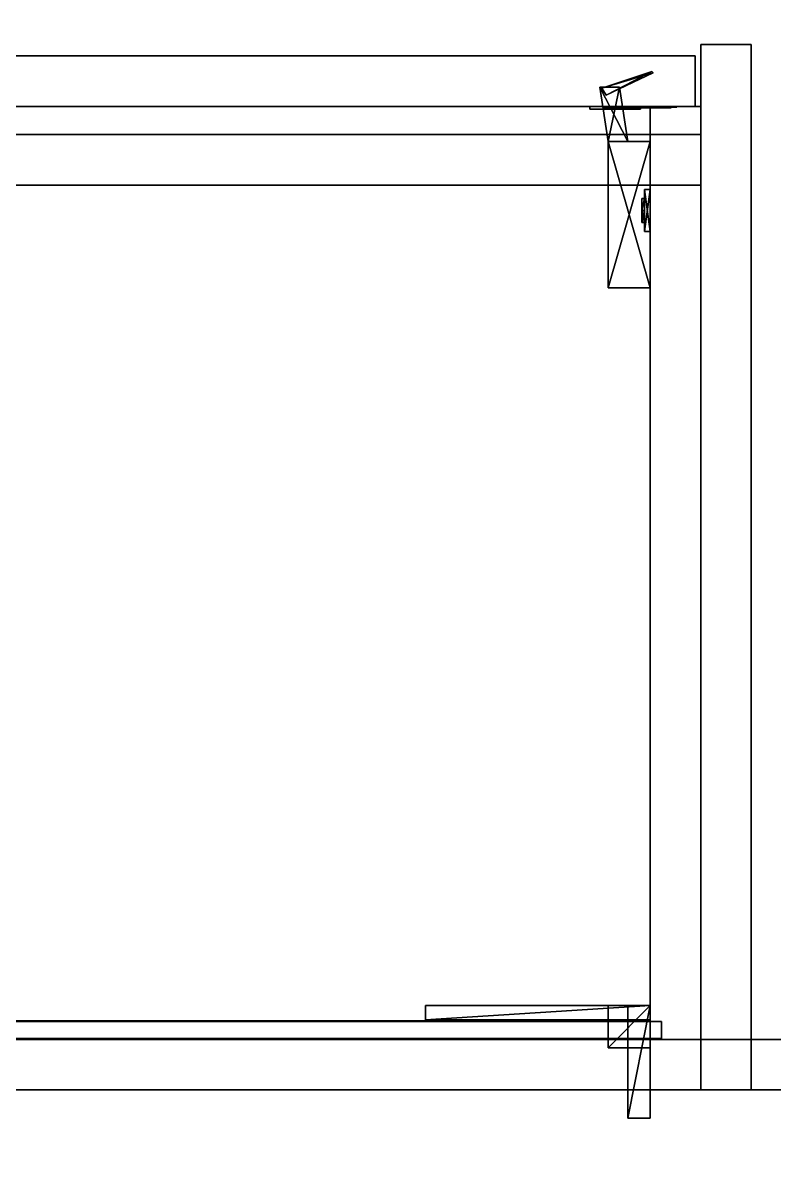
# Model space of a CAD drawing. Extents: x 0 to 5228, y -2725 to 0.
# Drawn here: x 4676.1 to 4943.7, y -2188.6 to -1785.2 of the extents above; entities that cross this region are included whole.
import ezdxf

# ---------------------------------------------------------------- set-up
doc = ezdxf.new("R2010")
doc.units = 0
for name, color, linetype in [('LAYER0', 7, 'CONTINUOUS'), ('LAYER1', 7, 'CONTINUOUS'), ('LAYER33', 7, 'CONTINUOUS'), ('LAYER35', 2, 'CONTINUOUS'), ('LAYER36', 7, 'CONTINUOUS'), ('LAYER37', 253, 'CONTINUOUS'), ('LAYER38', 253, 'CONTINUOUS'), ('LAYER39', 253, 'CONTINUOUS'), ('LAYER391', 251, 'CONTINUOUS'), ('LAYER40', 253, 'CONTINUOUS'), ('LAYER41', 253, 'CONTINUOUS'), ('LAYER42', 253, 'CONTINUOUS'), ('LAYER51', 7, 'CONTINUOUS'), ('LAYER52', 7, 'CONTINUOUS'), ('LAYER525', 7, 'CONTINUOUS'), ('LAYER526', 7, 'CONTINUOUS'), ('LAYER53', 7, 'CONTINUOUS'), ('LAYER54', 7, 'CONTINUOUS'), ('LAYER55', 7, 'CONTINUOUS'), ('LAYER56', 28, 'CONTINUOUS'), ('LAYER57', 253, 'CONTINUOUS'), ('LAYER58', 28, 'CONTINUOUS'), ('LAYER59', 253, 'CONTINUOUS'), ('LAYER60', 251, 'CONTINUOUS'), ('LAYER61', 251, 'CONTINUOUS'), ('LAYER62', 251, 'CONTINUOUS')]:
    doc.layers.add(name, color=color, linetype=linetype)

msp = doc.modelspace()

# ---------------------------------------------------------------- linework, layer by layer
at = {"layer": 'LAYER0', "invisible_edges": 1}
for points in [[(5227.5, 0), (0, -2725.14), (0, 0), (5227.5, 0)], [(5227.5, -2725.14, 5), (0, 0, 5), (0, -2725.14, 5), (5227.5, -2725.14, 5)], [(0, 0, 5), (5227.5, -2725.14, 5), (5227.5, 0, 5), (0, 0, 5)], [(0, -2725.14), (5227.5, 0), (5227.5, -2725.14), (0, -2725.14)]]:
    msp.add_3dface(points, dxfattribs=at)
at = {"layer": 'LAYER1'}
for points, invisible_edges in [([(5077.5, -2165, 5), (2281.5, -2315, 5), (2281.5, -2165, 5), (5077.5, -2165, 5)], 1), ([(2281.5, -2315, 5), (5077.5, -2165, 5), (5227.5, -2315, 5), (2281.5, -2315, 5)], 3), ([(2281.5, -2165, 2523), (5077.5, -2165, 5), (2281.5, -2165, 5), (2281.5, -2165, 2523)], 1), ([(5077.5, -2165, 5), (2281.5, -2165, 2523), (5077.5, -2165, 2523), (5077.5, -2165, 5)], 1)]:
    msp.add_3dface(points, dxfattribs=dict(at, invisible_edges=invisible_edges))
at = {"layer": 'LAYER33', "invisible_edges": 1}
for points in [[(4899.5, -2165, 2475), (4899.5, -1815, 1575), (4899.5, -2165, 1575), (4899.5, -2165, 2475)], [(4899.5, -1815, 1575), (4899.5, -2165, 2475), (4899.5, -1815, 2475), (4899.5, -1815, 1575)], [(4917.5, -2165, 1575), (4899.5, -1815, 1575), (4917.5, -1815, 1575), (4917.5, -2165, 1575)], [(4899.5, -1815, 1575), (4917.5, -2165, 1575), (4899.5, -2165, 1575), (4899.5, -1815, 1575)], [(4917.5, -1815, 2475), (4899.5, -1815, 1575), (4899.5, -1815, 2475), (4917.5, -1815, 2475)], [(4899.5, -1815, 1575), (4917.5, -1815, 2475), (4917.5, -1815, 1575), (4899.5, -1815, 1575)], [(4899.5, -2165, 2475), (4917.5, -1815, 2475), (4899.5, -1815, 2475), (4899.5, -2165, 2475)], [(4917.5, -1815, 2475), (4899.5, -2165, 2475), (4917.5, -2165, 2475), (4917.5, -1815, 2475)], [(4917.5, -1815, 2475), (4917.5, -2165, 1575), (4917.5, -1815, 1575), (4917.5, -1815, 2475)], [(4917.5, -2165, 1575), (4917.5, -1815, 2475), (4917.5, -2165, 2475), (4917.5, -2165, 1575)], [(4917.5, -2165, 1575), (4899.5, -2165, 2475), (4899.5, -2165, 1575), (4917.5, -2165, 1575)], [(4899.5, -2165, 2475), (4917.5, -2165, 1575), (4917.5, -2165, 2475), (4899.5, -2165, 2475)]]:
    msp.add_3dface(points, dxfattribs=at)
at = {"layer": 'LAYER35'}
for points in [[(4819.5, -2135, 2421.5), (4819.5, -2140, 2421.5), (4819.5, -2135, 2444.5), (4819.5, -2135, 2421.5)], [(4819.5, -2135, 2444.5), (4819.5, -2140, 2421.5), (4819.5, -2140, 2444.5), (4819.5, -2135, 2444.5)], [(4819.5, -2135, 2444.5), (4819.5, -2140, 2444.5), (4899.5, -2135, 2444.5), (4819.5, -2135, 2444.5)], [(4899.5, -2135, 2444.5), (4819.5, -2140, 2444.5), (4899.5, -2140, 2444.5), (4899.5, -2135, 2444.5)], [(4819.5, -2135, 2444.5), (4899.5, -2135, 2444.5), (4819.5, -2135, 2421.5), (4819.5, -2135, 2444.5)], [(4819.5, -2135, 2421.5), (4899.5, -2135, 2444.5), (4899.5, -2135, 2421.5), (4819.5, -2135, 2421.5)], [(4819.5, -2135, 2421.5), (4899.5, -2135, 2421.5), (4819.5, -2140, 2421.5), (4819.5, -2135, 2421.5)], [(4819.5, -2140, 2421.5), (4899.5, -2135, 2421.5), (4899.5, -2140, 2421.5), (4819.5, -2140, 2421.5)], [(4899.5, -2135, 2444.5), (4899.5, -2140, 2444.5), (4899.5, -2135, 2421.5), (4899.5, -2135, 2444.5)], [(4899.5, -2135, 2421.5), (4899.5, -2140, 2444.5), (4899.5, -2140, 2421.5), (4899.5, -2135, 2421.5)], [(4819.5, -2140, 2421.5), (4899.5, -2140, 2421.5), (4819.5, -2140, 2444.5), (4819.5, -2140, 2421.5)], [(4819.5, -2140, 2444.5), (4899.5, -2140, 2421.5), (4899.5, -2140, 2444.5), (4819.5, -2140, 2444.5)]]:
    msp.add_3dface(points, dxfattribs=at)
at = {"layer": 'LAYER36', "invisible_edges": 1}
for points in [[(4899.5, -2135, 2421.5), (4819.5, -2135, 2444.5), (4899.5, -2135, 2444.5), (4899.5, -2135, 2421.5)], [(4819.5, -2135, 2444.5), (4899.5, -2135, 2421.5), (4819.5, -2135, 2421.5), (4819.5, -2135, 2444.5)], [(4899.5, -2140, 2444.5), (4819.5, -2135, 2444.5), (4819.5, -2140, 2444.5), (4899.5, -2140, 2444.5)], [(4819.5, -2135, 2444.5), (4899.5, -2140, 2444.5), (4899.5, -2135, 2444.5), (4819.5, -2135, 2444.5)], [(4819.5, -2140, 2421.5), (4819.5, -2135, 2444.5), (4819.5, -2135, 2421.5), (4819.5, -2140, 2421.5)], [(4819.5, -2135, 2444.5), (4819.5, -2140, 2421.5), (4819.5, -2140, 2444.5), (4819.5, -2135, 2444.5)], [(4899.5, -2135, 2421.5), (4819.5, -2140, 2421.5), (4819.5, -2135, 2421.5), (4899.5, -2135, 2421.5)], [(4819.5, -2140, 2421.5), (4899.5, -2135, 2421.5), (4899.5, -2140, 2421.5), (4819.5, -2140, 2421.5)], [(4899.5, -2140, 2444.5), (4899.5, -2135, 2421.5), (4899.5, -2135, 2444.5), (4899.5, -2140, 2444.5)], [(4899.5, -2135, 2421.5), (4899.5, -2140, 2444.5), (4899.5, -2140, 2421.5), (4899.5, -2135, 2421.5)], [(4819.5, -2140, 2421.5), (4899.5, -2140, 2444.5), (4819.5, -2140, 2444.5), (4819.5, -2140, 2421.5)], [(4899.5, -2140, 2444.5), (4819.5, -2140, 2421.5), (4899.5, -2140, 2421.5), (4899.5, -2140, 2444.5)]]:
    msp.add_3dface(points, dxfattribs=at)
at = {"layer": 'LAYER37'}
for points in [[(4884.5, -2135, 2429.5), (4884.5, -2150, 2429.5), (4884.5, -2135, 2444.5), (4884.5, -2135, 2429.5)], [(4884.5, -2135, 2444.5), (4884.5, -2150, 2429.5), (4884.5, -2150, 2444.5), (4884.5, -2135, 2444.5)], [(4884.5, -2135, 2444.5), (4884.5, -2150, 2444.5), (4899.5, -2135, 2444.5), (4884.5, -2135, 2444.5)], [(4899.5, -2135, 2444.5), (4884.5, -2150, 2444.5), (4899.5, -2150, 2444.5), (4899.5, -2135, 2444.5)], [(4884.5, -2135, 2444.5), (4899.5, -2135, 2444.5), (4884.5, -2135, 2429.5), (4884.5, -2135, 2444.5)], [(4884.5, -2135, 2429.5), (4899.5, -2135, 2444.5), (4899.5, -2135, 2429.5), (4884.5, -2135, 2429.5)], [(4884.5, -2135, 2429.5), (4899.5, -2135, 2429.5), (4884.5, -2150, 2429.5), (4884.5, -2135, 2429.5)], [(4884.5, -2150, 2429.5), (4899.5, -2135, 2429.5), (4899.5, -2150, 2429.5), (4884.5, -2150, 2429.5)], [(4899.5, -2135, 2444.5), (4899.5, -2150, 2444.5), (4899.5, -2135, 2429.5), (4899.5, -2135, 2444.5)], [(4899.5, -2135, 2429.5), (4899.5, -2150, 2444.5), (4899.5, -2150, 2429.5), (4899.5, -2135, 2429.5)], [(4884.5, -2150, 2429.5), (4899.5, -2150, 2429.5), (4884.5, -2150, 2444.5), (4884.5, -2150, 2429.5)], [(4884.5, -2150, 2444.5), (4899.5, -2150, 2429.5), (4899.5, -2150, 2444.5), (4884.5, -2150, 2444.5)]]:
    msp.add_3dface(points, dxfattribs=at)
at = {"layer": 'LAYER38'}
for points in [[(4884.5, -2135, 2429.5), (4884.5, -2150, 2429.5), (4884.5, -2135, 2444.5), (4884.5, -2135, 2429.5)], [(4884.5, -2135, 2444.5), (4884.5, -2150, 2429.5), (4884.5, -2150, 2444.5), (4884.5, -2135, 2444.5)], [(4884.5, -2135, 2444.5), (4884.5, -2150, 2444.5), (4899.5, -2135, 2444.5), (4884.5, -2135, 2444.5)], [(4899.5, -2135, 2444.5), (4884.5, -2150, 2444.5), (4899.5, -2150, 2444.5), (4899.5, -2135, 2444.5)], [(4884.5, -2135, 2444.5), (4899.5, -2135, 2444.5), (4884.5, -2135, 2429.5), (4884.5, -2135, 2444.5)], [(4884.5, -2135, 2429.5), (4899.5, -2135, 2444.5), (4899.5, -2135, 2429.5), (4884.5, -2135, 2429.5)], [(4884.5, -2135, 2429.5), (4899.5, -2135, 2429.5), (4884.5, -2150, 2429.5), (4884.5, -2135, 2429.5)], [(4884.5, -2150, 2429.5), (4899.5, -2135, 2429.5), (4899.5, -2150, 2429.5), (4884.5, -2150, 2429.5)], [(4899.5, -2135, 2444.5), (4899.5, -2150, 2444.5), (4899.5, -2135, 2429.5), (4899.5, -2135, 2444.5)], [(4899.5, -2135, 2429.5), (4899.5, -2150, 2444.5), (4899.5, -2150, 2429.5), (4899.5, -2135, 2429.5)], [(4884.5, -2150, 2429.5), (4899.5, -2150, 2429.5), (4884.5, -2150, 2444.5), (4884.5, -2150, 2429.5)], [(4884.5, -2150, 2444.5), (4899.5, -2150, 2429.5), (4899.5, -2150, 2444.5), (4884.5, -2150, 2444.5)]]:
    msp.add_3dface(points, dxfattribs=at)
at = {"layer": 'LAYER39'}
for points in [[(4884.5, -2135, 2429.5), (4884.5, -2150, 2429.5), (4884.5, -2135, 2444.5), (4884.5, -2135, 2429.5)], [(4884.5, -2135, 2444.5), (4884.5, -2150, 2429.5), (4884.5, -2150, 2444.5), (4884.5, -2135, 2444.5)], [(4884.5, -2135, 2444.5), (4884.5, -2150, 2444.5), (4899.5, -2135, 2444.5), (4884.5, -2135, 2444.5)], [(4899.5, -2135, 2444.5), (4884.5, -2150, 2444.5), (4899.5, -2150, 2444.5), (4899.5, -2135, 2444.5)], [(4884.5, -2135, 2444.5), (4899.5, -2135, 2444.5), (4884.5, -2135, 2429.5), (4884.5, -2135, 2444.5)], [(4884.5, -2135, 2429.5), (4899.5, -2135, 2444.5), (4899.5, -2135, 2429.5), (4884.5, -2135, 2429.5)], [(4884.5, -2135, 2429.5), (4899.5, -2135, 2429.5), (4884.5, -2150, 2429.5), (4884.5, -2135, 2429.5)], [(4884.5, -2150, 2429.5), (4899.5, -2135, 2429.5), (4899.5, -2150, 2429.5), (4884.5, -2150, 2429.5)], [(4899.5, -2135, 2444.5), (4899.5, -2150, 2444.5), (4899.5, -2135, 2429.5), (4899.5, -2135, 2444.5)], [(4899.5, -2135, 2429.5), (4899.5, -2150, 2444.5), (4899.5, -2150, 2429.5), (4899.5, -2135, 2429.5)], [(4884.5, -2150, 2429.5), (4899.5, -2150, 2429.5), (4884.5, -2150, 2444.5), (4884.5, -2150, 2429.5)], [(4884.5, -2150, 2444.5), (4899.5, -2150, 2429.5), (4899.5, -2150, 2444.5), (4884.5, -2150, 2444.5)]]:
    msp.add_3dface(points, dxfattribs=at)
at = {"layer": 'LAYER391', "invisible_edges": 1}
for points in [[(4917.5, -2165, 2543), (4917.5, -1793, 1550), (4917.5, -2165, 1550), (4917.5, -2165, 2543)], [(4917.5, -1793, 1550), (4917.5, -2165, 2543), (4917.5, -1793, 2543), (4917.5, -1793, 1550)], [(4935.5, -2165, 1550), (4917.5, -1793, 1550), (4935.5, -1793, 1550), (4935.5, -2165, 1550)], [(4917.5, -1793, 1550), (4935.5, -2165, 1550), (4917.5, -2165, 1550), (4917.5, -1793, 1550)], [(4935.5, -1793, 2543), (4917.5, -1793, 1550), (4917.5, -1793, 2543), (4935.5, -1793, 2543)], [(4917.5, -1793, 1550), (4935.5, -1793, 2543), (4935.5, -1793, 1550), (4917.5, -1793, 1550)], [(4917.5, -2165, 2543), (4935.5, -1793, 2543), (4917.5, -1793, 2543), (4917.5, -2165, 2543)], [(4935.5, -1793, 2543), (4917.5, -2165, 2543), (4935.5, -2165, 2543), (4935.5, -1793, 2543)], [(4935.5, -1793, 2543), (4935.5, -2165, 1550), (4935.5, -1793, 1550), (4935.5, -1793, 2543)], [(4935.5, -2165, 1550), (4935.5, -1793, 2543), (4935.5, -2165, 2543), (4935.5, -2165, 1550)], [(4935.5, -2165, 1550), (4917.5, -2165, 2543), (4917.5, -2165, 1550), (4935.5, -2165, 1550)], [(4917.5, -2165, 2543), (4935.5, -2165, 1550), (4935.5, -2165, 2543), (4917.5, -2165, 2543)]]:
    msp.add_3dface(points, dxfattribs=at)
at = {"layer": 'LAYER40'}
for points in [[(4884.5, -2135, 2429.5), (4884.5, -2150, 2429.5), (4884.5, -2135, 2444.5), (4884.5, -2135, 2429.5)], [(4884.5, -2135, 2444.5), (4884.5, -2150, 2429.5), (4884.5, -2150, 2444.5), (4884.5, -2135, 2444.5)], [(4884.5, -2135, 2444.5), (4884.5, -2150, 2444.5), (4899.5, -2135, 2444.5), (4884.5, -2135, 2444.5)], [(4899.5, -2135, 2444.5), (4884.5, -2150, 2444.5), (4899.5, -2150, 2444.5), (4899.5, -2135, 2444.5)], [(4884.5, -2135, 2444.5), (4899.5, -2135, 2444.5), (4884.5, -2135, 2429.5), (4884.5, -2135, 2444.5)], [(4884.5, -2135, 2429.5), (4899.5, -2135, 2444.5), (4899.5, -2135, 2429.5), (4884.5, -2135, 2429.5)], [(4884.5, -2135, 2429.5), (4899.5, -2135, 2429.5), (4884.5, -2150, 2429.5), (4884.5, -2135, 2429.5)], [(4884.5, -2150, 2429.5), (4899.5, -2135, 2429.5), (4899.5, -2150, 2429.5), (4884.5, -2150, 2429.5)], [(4899.5, -2135, 2444.5), (4899.5, -2150, 2444.5), (4899.5, -2135, 2429.5), (4899.5, -2135, 2444.5)], [(4899.5, -2135, 2429.5), (4899.5, -2150, 2444.5), (4899.5, -2150, 2429.5), (4899.5, -2135, 2429.5)], [(4884.5, -2150, 2429.5), (4899.5, -2150, 2429.5), (4884.5, -2150, 2444.5), (4884.5, -2150, 2429.5)], [(4884.5, -2150, 2444.5), (4899.5, -2150, 2429.5), (4899.5, -2150, 2444.5), (4884.5, -2150, 2444.5)]]:
    msp.add_3dface(points, dxfattribs=at)
at = {"layer": 'LAYER41'}
for points in [[(4891.5, -2135, 2436.5), (4891.5, -2175, 2436.5), (4891.5, -2135, 2444.5), (4891.5, -2135, 2436.5)], [(4891.5, -2135, 2444.5), (4891.5, -2175, 2436.5), (4891.5, -2175, 2444.5), (4891.5, -2135, 2444.5)], [(4891.5, -2135, 2444.5), (4891.5, -2175, 2444.5), (4899.5, -2135, 2444.5), (4891.5, -2135, 2444.5)], [(4899.5, -2135, 2444.5), (4891.5, -2175, 2444.5), (4899.5, -2175, 2444.5), (4899.5, -2135, 2444.5)], [(4891.5, -2135, 2444.5), (4899.5, -2135, 2444.5), (4891.5, -2135, 2436.5), (4891.5, -2135, 2444.5)], [(4891.5, -2135, 2436.5), (4899.5, -2135, 2444.5), (4899.5, -2135, 2436.5), (4891.5, -2135, 2436.5)], [(4891.5, -2135, 2436.5), (4899.5, -2135, 2436.5), (4891.5, -2175, 2436.5), (4891.5, -2135, 2436.5)], [(4891.5, -2175, 2436.5), (4899.5, -2135, 2436.5), (4899.5, -2175, 2436.5), (4891.5, -2175, 2436.5)], [(4899.5, -2135, 2444.5), (4899.5, -2175, 2444.5), (4899.5, -2135, 2436.5), (4899.5, -2135, 2444.5)], [(4899.5, -2135, 2436.5), (4899.5, -2175, 2444.5), (4899.5, -2175, 2436.5), (4899.5, -2135, 2436.5)], [(4891.5, -2175, 2436.5), (4899.5, -2175, 2436.5), (4891.5, -2175, 2444.5), (4891.5, -2175, 2436.5)], [(4891.5, -2175, 2444.5), (4899.5, -2175, 2436.5), (4899.5, -2175, 2444.5), (4891.5, -2175, 2444.5)]]:
    msp.add_3dface(points, dxfattribs=at)
at = {"layer": 'LAYER42'}
for points in [[(4819.5, -2135, 2428.5), (4819.5, -2140, 2428.5), (4819.5, -2135, 2444.5), (4819.5, -2135, 2428.5)], [(4819.5, -2135, 2444.5), (4819.5, -2140, 2428.5), (4819.5, -2140, 2444.5), (4819.5, -2135, 2444.5)], [(4819.5, -2135, 2444.5), (4819.5, -2140, 2444.5), (4899.5, -2135, 2444.5), (4819.5, -2135, 2444.5)], [(4899.5, -2135, 2444.5), (4819.5, -2140, 2444.5), (4899.5, -2140, 2444.5), (4899.5, -2135, 2444.5)], [(4819.5, -2135, 2444.5), (4899.5, -2135, 2444.5), (4819.5, -2135, 2428.5), (4819.5, -2135, 2444.5)], [(4819.5, -2135, 2428.5), (4899.5, -2135, 2444.5), (4899.5, -2135, 2428.5), (4819.5, -2135, 2428.5)], [(4819.5, -2135, 2428.5), (4899.5, -2135, 2428.5), (4819.5, -2140, 2428.5), (4819.5, -2135, 2428.5)], [(4819.5, -2140, 2428.5), (4899.5, -2135, 2428.5), (4899.5, -2140, 2428.5), (4819.5, -2140, 2428.5)], [(4899.5, -2135, 2444.5), (4899.5, -2140, 2444.5), (4899.5, -2135, 2428.5), (4899.5, -2135, 2444.5)], [(4899.5, -2135, 2428.5), (4899.5, -2140, 2444.5), (4899.5, -2140, 2428.5), (4899.5, -2135, 2428.5)], [(4819.5, -2140, 2428.5), (4899.5, -2140, 2428.5), (4819.5, -2140, 2444.5), (4819.5, -2140, 2428.5)], [(4819.5, -2140, 2444.5), (4899.5, -2140, 2428.5), (4899.5, -2140, 2444.5), (4819.5, -2140, 2444.5)]]:
    msp.add_3dface(points, dxfattribs=at)
at = {"layer": 'LAYER51', "invisible_edges": 1}
for points in [[(4425.5, -2165, 1576), (4899.5, -1815, 1576), (4899.5, -2165, 1576), (4425.5, -2165, 1576)], [(4899.5, -1815, 1576), (4425.5, -2165, 1576), (4425.5, -1815, 1576), (4899.5, -1815, 1576)], [(4425.5, -1815, 1594), (4899.5, -1815, 1576), (4425.5, -1815, 1576), (4425.5, -1815, 1594)], [(4899.5, -1815, 1576), (4425.5, -1815, 1594), (4899.5, -1815, 1594), (4899.5, -1815, 1576)], [(4425.5, -1815, 1594), (4899.5, -2165, 1594), (4899.5, -1815, 1594), (4425.5, -1815, 1594)], [(4899.5, -2165, 1594), (4425.5, -1815, 1594), (4425.5, -2165, 1594), (4899.5, -2165, 1594)], [(4899.5, -2165, 1594), (4899.5, -1815, 1576), (4899.5, -1815, 1594), (4899.5, -2165, 1594)], [(4899.5, -1815, 1576), (4899.5, -2165, 1594), (4899.5, -2165, 1576), (4899.5, -1815, 1576)], [(4899.5, -2165, 1594), (4425.5, -2165, 1576), (4899.5, -2165, 1576), (4899.5, -2165, 1594)], [(4425.5, -2165, 1576), (4899.5, -2165, 1594), (4425.5, -2165, 1594), (4425.5, -2165, 1576)]]:
    msp.add_3dface(points, dxfattribs=at)
at = {"layer": 'LAYER52', "invisible_edges": 1}
for points in [[(4899.5, -2165, 2474), (4425.5, -1815, 2474), (4425.5, -2165, 2474), (4899.5, -2165, 2474)], [(4425.5, -1815, 2474), (4899.5, -2165, 2474), (4899.5, -1815, 2474), (4425.5, -1815, 2474)], [(4899.5, -1815, 2456), (4425.5, -1815, 2474), (4899.5, -1815, 2474), (4899.5, -1815, 2456)], [(4425.5, -1815, 2474), (4899.5, -1815, 2456), (4425.5, -1815, 2456), (4425.5, -1815, 2474)], [(4899.5, -1815, 2456), (4425.5, -2165, 2456), (4425.5, -1815, 2456), (4899.5, -1815, 2456)], [(4425.5, -2165, 2456), (4899.5, -1815, 2456), (4899.5, -2165, 2456), (4425.5, -2165, 2456)], [(4899.5, -2165, 2474), (4899.5, -1815, 2456), (4899.5, -1815, 2474), (4899.5, -2165, 2474)], [(4899.5, -1815, 2456), (4899.5, -2165, 2474), (4899.5, -2165, 2456), (4899.5, -1815, 2456)], [(4425.5, -2165, 2456), (4899.5, -2165, 2474), (4425.5, -2165, 2474), (4425.5, -2165, 2456)], [(4899.5, -2165, 2474), (4425.5, -2165, 2456), (4899.5, -2165, 2456), (4899.5, -2165, 2474)]]:
    msp.add_3dface(points, dxfattribs=at)
at = {"layer": 'LAYER525'}
for points, invisible_edges in [([(4369.4, -1777.36, 885), (5077.5, -1595, 885), (4372.5, -1806.11, 885), (4369.4, -1777.36, 885)], 3), ([(5077.5, -1595, 933), (4369.4, -1777.36, 933), (4372.5, -1806.11, 933), (5077.5, -1595, 933)], 5), ([(5077.5, -2165, 885), (4372.5, -1983.89, 885), (5077.5, -1595, 885), (5077.5, -2165, 885)], 3), ([(4372.5, -1806.11, 885), (5077.5, -1595, 885), (4372.5, -1983.89, 885), (4372.5, -1806.11, 885)], 3), ([(5077.5, -1595, 933), (4372.5, -1806.11, 933), (5077.5, -2165, 933), (5077.5, -1595, 933)], 3), ([(4372.5, -1983.89, 933), (5077.5, -2165, 933), (4372.5, -1806.11, 933), (4372.5, -1983.89, 933)], 3), ([(5077.5, -2165, 885), (4369.4, -2012.64, 885), (4372.5, -1983.89, 885), (5077.5, -2165, 885)], 5), ([(4369.4, -2012.64, 933), (5077.5, -2165, 933), (4372.5, -1983.89, 933), (4369.4, -2012.64, 933)], 3), ([(5077.5, -2165, 885), (4360.32, -2039.44, 885), (4369.4, -2012.64, 885), (5077.5, -2165, 885)], 5), ([(4360.32, -2039.44, 933), (5077.5, -2165, 933), (4369.4, -2012.64, 933), (4360.32, -2039.44, 933)], 3), ([(5077.5, -2165, 885), (4345.87, -2062.46, 885), (4360.32, -2039.44, 885), (5077.5, -2165, 885)], 5), ([(4345.87, -2062.46, 933), (5077.5, -2165, 933), (4360.32, -2039.44, 933), (4345.87, -2062.46, 933)], 3), ([(5077.5, -2165, 885), (4327.05, -2080.11, 885), (4345.87, -2062.46, 885), (5077.5, -2165, 885)], 5), ([(4327.05, -2080.11, 933), (5077.5, -2165, 933), (4345.87, -2062.46, 933), (4327.05, -2080.11, 933)], 3), ([(5077.5, -2165, 885), (4305.12, -2091.21, 885), (4327.05, -2080.11, 885), (5077.5, -2165, 885)], 5), ([(4305.12, -2091.21, 933), (5077.5, -2165, 933), (4327.05, -2080.11, 933), (4305.12, -2091.21, 933)], 3), ([(5077.5, -2165, 885), (4281.59, -2095, 885), (4305.12, -2091.21, 885), (5077.5, -2165, 885)], 5), ([(4281.59, -2095, 933), (5077.5, -2165, 933), (4305.12, -2091.21, 933), (4281.59, -2095, 933)], 3), ([(3907.5, -2165, 885), (4063.41, -2095, 885), (5077.5, -2165, 885), (3907.5, -2165, 885)], 3), ([(4063.41, -2095, 933), (3907.5, -2165, 933), (5077.5, -2165, 933), (4063.41, -2095, 933)], 5), ([(5077.5, -2165, 885), (4063.41, -2095, 885), (4281.59, -2095, 885), (5077.5, -2165, 885)], 5), ([(4063.41, -2095, 933), (5077.5, -2165, 933), (4281.59, -2095, 933), (4063.41, -2095, 933)], 3), ([(5077.5, -2165, 933), (3907.5, -2165, 885), (5077.5, -2165, 885), (5077.5, -2165, 933)], 1), ([(3907.5, -2165, 885), (5077.5, -2165, 933), (3907.5, -2165, 933), (3907.5, -2165, 885)], 1)]:
    msp.add_3dface(points, dxfattribs=dict(at, invisible_edges=invisible_edges))
at = {"layer": 'LAYER526'}
for points, invisible_edges in [([(3907.5, -2165, 933), (3925.5, -2147, 933), (5077.5, -2165, 933), (3907.5, -2165, 933)], 3), ([(3925.5, -2147, 1033), (3907.5, -2165, 1033), (5077.5, -2165, 1033), (3925.5, -2147, 1033)], 5), ([(5077.5, -2165, 933), (3925.5, -2147, 933), (5059.5, -2147, 933), (5077.5, -2165, 933)], 5), ([(3925.5, -2147, 1033), (5059.5, -2147, 933), (3925.5, -2147, 933), (3925.5, -2147, 1033)], 1), ([(5059.5, -2147, 933), (3925.5, -2147, 1033), (5059.5, -2147, 1033), (5059.5, -2147, 933)], 1), ([(3925.5, -2147, 1033), (5077.5, -2165, 1033), (5059.5, -2147, 1033), (3925.5, -2147, 1033)], 3), ([(5077.5, -2165, 1033), (3907.5, -2165, 933), (5077.5, -2165, 933), (5077.5, -2165, 1033)], 1), ([(3907.5, -2165, 933), (5077.5, -2165, 1033), (3907.5, -2165, 1033), (3907.5, -2165, 933)], 1)]:
    msp.add_3dface(points, dxfattribs=dict(at, invisible_edges=invisible_edges))
at = {"layer": 'LAYER53', "invisible_edges": 1}
for points in [[(4903.5, -2140.7, 2460), (4421.5, -2140.7, 1590), (4421.5, -2140.7, 2460), (4903.5, -2140.7, 2460)], [(4421.5, -2140.7, 1590), (4903.5, -2140.7, 2460), (4903.5, -2140.7, 1590), (4421.5, -2140.7, 1590)], [(4903.5, -2146.7, 1590), (4421.5, -2140.7, 1590), (4903.5, -2140.7, 1590), (4903.5, -2146.7, 1590)], [(4421.5, -2140.7, 1590), (4903.5, -2146.7, 1590), (4421.5, -2146.7, 1590), (4421.5, -2140.7, 1590)], [(4421.5, -2146.7, 2460), (4903.5, -2140.7, 2460), (4421.5, -2140.7, 2460), (4421.5, -2146.7, 2460)], [(4903.5, -2140.7, 2460), (4421.5, -2146.7, 2460), (4903.5, -2146.7, 2460), (4903.5, -2140.7, 2460)], [(4903.5, -2140.7, 2460), (4903.5, -2146.7, 1590), (4903.5, -2140.7, 1590), (4903.5, -2140.7, 2460)], [(4903.5, -2146.7, 1590), (4903.5, -2140.7, 2460), (4903.5, -2146.7, 2460), (4903.5, -2146.7, 1590)], [(4903.5, -2146.7, 1590), (4421.5, -2146.7, 2460), (4421.5, -2146.7, 1590), (4903.5, -2146.7, 1590)], [(4421.5, -2146.7, 2460), (4903.5, -2146.7, 1590), (4903.5, -2146.7, 2460), (4421.5, -2146.7, 2460)]]:
    msp.add_3dface(points, dxfattribs=at)
at = {"layer": 'LAYER54', "invisible_edges": 1}
for points in [[(4425.5, -2147, 2336), (4899.5, -2165, 2336), (4425.5, -2165, 2336), (4425.5, -2147, 2336)], [(4899.5, -2165, 2336), (4425.5, -2147, 2336), (4899.5, -2147, 2336), (4899.5, -2165, 2336)], [(4899.5, -2147, 2456), (4425.5, -2165, 2456), (4899.5, -2165, 2456), (4899.5, -2147, 2456)], [(4425.5, -2165, 2456), (4899.5, -2147, 2456), (4425.5, -2147, 2456), (4425.5, -2165, 2456)], [(4425.5, -2147, 2336), (4899.5, -2147, 2456), (4899.5, -2147, 2336), (4425.5, -2147, 2336)], [(4899.5, -2147, 2456), (4425.5, -2147, 2336), (4425.5, -2147, 2456), (4899.5, -2147, 2456)], [(4899.5, -2147, 2456), (4899.5, -2165, 2336), (4899.5, -2147, 2336), (4899.5, -2147, 2456)], [(4899.5, -2165, 2336), (4899.5, -2147, 2456), (4899.5, -2165, 2456), (4899.5, -2165, 2336)], [(4425.5, -2165, 2456), (4899.5, -2165, 2336), (4899.5, -2165, 2456), (4425.5, -2165, 2456)], [(4899.5, -2165, 2336), (4425.5, -2165, 2456), (4425.5, -2165, 2336), (4899.5, -2165, 2336)]]:
    msp.add_3dface(points, dxfattribs=at)
at = {"layer": 'LAYER55', "invisible_edges": 1}
for points in [[(4899.5, -2140.4, 2034), (4425.5, -1815, 2034), (4425.5, -2140.4, 2034), (4899.5, -2140.4, 2034)], [(4425.5, -1815, 2034), (4899.5, -2140.4, 2034), (4899.5, -1815, 2034), (4425.5, -1815, 2034)], [(4899.5, -1815, 2016), (4425.5, -1815, 2034), (4899.5, -1815, 2034), (4899.5, -1815, 2016)], [(4425.5, -1815, 2034), (4899.5, -1815, 2016), (4425.5, -1815, 2016), (4425.5, -1815, 2034)], [(4899.5, -1815, 2016), (4425.5, -2140.4, 2016), (4425.5, -1815, 2016), (4899.5, -1815, 2016)], [(4425.5, -2140.4, 2016), (4899.5, -1815, 2016), (4899.5, -2140.4, 2016), (4425.5, -2140.4, 2016)], [(4899.5, -2140.4, 2034), (4899.5, -1815, 2016), (4899.5, -1815, 2034), (4899.5, -2140.4, 2034)], [(4899.5, -1815, 2016), (4899.5, -2140.4, 2034), (4899.5, -2140.4, 2016), (4899.5, -1815, 2016)], [(4425.5, -2140.4, 2016), (4899.5, -2140.4, 2034), (4425.5, -2140.4, 2034), (4425.5, -2140.4, 2016)], [(4899.5, -2140.4, 2034), (4425.5, -2140.4, 2016), (4899.5, -2140.4, 2016), (4899.5, -2140.4, 2034)]]:
    msp.add_3dface(points, dxfattribs=at)
at = {"layer": 'LAYER56'}
for points in [[(4878, -1816, 1699), (4878, -1815, 1699), (4878, -1816, 1699)], [(4896, -1816, 1657), (4896, -1815, 1657), (4878, -1815, 1657), (4878, -1816, 1657)], [(4878, -1815, 1657), (4878, -1815, 1699), (4878, -1816, 1699), (4878, -1816, 1657)], [(4896, -1816, 1699), (4896, -1815, 1699), (4878, -1815, 1699), (4878, -1816, 1699)], [(4878, -1815, 1657), (4896, -1815, 1657), (4896, -1815, 1699), (4878, -1815, 1699)], [(4883, -1815, 1669), (4883, -1815, 1687), (4883, -1815, 1669)], [(4883, -1816, 1669), (4883, -1815, 1669), (4883, -1815, 1687), (4883, -1816, 1687)], [(4883, -1816, 1669), (4883, -1815, 1669), (4896, -1815, 1669), (4896, -1816, 1669)], [(4883, -1816, 1687), (4883, -1815, 1687), (4896, -1815, 1687), (4896, -1816, 1687)], [(4896, -1815, 1669), (4896, -1815, 1657), (4896, -1815, 1669)], [(4896, -1815, 1687), (4896, -1815, 1699), (4896, -1815, 1687)], [(4896, -1816, 1669), (4896, -1815, 1669), (4896, -1815, 1657), (4896, -1816, 1657)], [(4896, -1816, 1687), (4896, -1815, 1687), (4896, -1815, 1699), (4896, -1816, 1699)], [(4878, -1816, 1657), (4896, -1816, 1657), (4896, -1816, 1657), (4878, -1816, 1657)], [(4878, -1816, 1699), (4896, -1816, 1699), (4896, -1816, 1699), (4878, -1816, 1699)]]:
    msp.add_3dface(points, dxfattribs=at)
for points, invisible_edges in [([(4896, -1815.5, 1687), (4896, -1815.5, 1669), (4883, -1815.5, 1669), (4883, -1815.5, 1687)], 1), ([(4896, -1815.25, 1665), (4900.975, -1815.25, 1665.99), (4900, -1815.25, 1672.5), (4896, -1815.25, 1669)], 2), ([(4900.975, -1815.25, 1690.01), (4896, -1815.25, 1691), (4896, -1815.25, 1687), (4900, -1815.25, 1683.5)], 8), ([(4900.209, -1815.5, 1683.317), (4900, -1815.5, 1672.5), (4896, -1815.5, 1669), (4896, -1815.5, 1687)], 5), ([(4900.975, -1815.25, 1665.99), (4905.192, -1815.25, 1668.808), (4903.5, -1815.25, 1672.5), (4900, -1815.25, 1672.5)], 10), ([(4905.192, -1815.25, 1687.192), (4900.975, -1815.25, 1690.01), (4900, -1815.25, 1683.5), (4903.5, -1815.25, 1683.5)], 10), ([(4907, -1815.5, 1683.5), (4907, -1815.5, 1672.5), (4900, -1815.5, 1672.5), (4900.209, -1815.5, 1683.317)], 4), ([(4905.192, -1815.25, 1668.808), (4908.011, -1815.25, 1673.025), (4907, -1815.25, 1672.5), (4903.5, -1815.25, 1672.5)], 10), ([(4908.011, -1815.25, 1682.975), (4905.192, -1815.25, 1687.192), (4903.5, -1815.25, 1683.5), (4907, -1815.25, 1683.5)], 10), ([(4908.011, -1815.25, 1673.025), (4909, -1815.25, 1678), (4907, -1815.25, 1678), (4907, -1815.25, 1672.5)], 10), ([(4909, -1815.25, 1678), (4908.011, -1815.25, 1682.975), (4907, -1815.25, 1683.5), (4907, -1815.25, 1678)], 10), ([(4878, -1816, 1699), (4878, -1816, 1657), (4883, -1816, 1669), (4883, -1816, 1687)], 10), ([(4878, -1816, 1657), (4883, -1816, 1669), (4896, -1816, 1669), (4896, -1816, 1657)], 1), ([(4878, -1816, 1699), (4883, -1816, 1687), (4896, -1816, 1687), (4896, -1816, 1699)], 1)]:
    msp.add_3dface(points, dxfattribs=dict(at, invisible_edges=invisible_edges))
at = {"layer": 'LAYER57'}
for points in [[(4882.318, -1808.544, 1672.348), (4900.091, -1802.5, 1672.348), (4883.808, -1810.925, 1672.348), (4882.318, -1808.544, 1672.348)], [(4900.091, -1802.5, 1683.652), (4882.318, -1808.544, 1683.652), (4900.582, -1803.077, 1683.652), (4900.091, -1802.5, 1683.652)], [(4882.318, -1808.544, 1672.348), (4900.091, -1802.5, 1683.652), (4900.091, -1802.5, 1672.348), (4882.318, -1808.544, 1672.348)], [(4882.318, -1808.544, 1683.652), (4900.091, -1802.5, 1683.652), (4882.318, -1808.544, 1672.348), (4882.318, -1808.544, 1683.652)], [(4900.582, -1803.077, 1683.652), (4882.318, -1808.544, 1683.652), (4883.808, -1810.925, 1683.652), (4900.582, -1803.077, 1683.652)], [(4883.808, -1810.925, 1672.348), (4900.091, -1802.5, 1672.348), (4900.582, -1803.077, 1672.348), (4883.808, -1810.925, 1672.348)], [(4891.542, -1827.5, 1671.217), (4881.594, -1808.135, 1671.217), (4888.558, -1808.135, 1671.217), (4891.542, -1827.5, 1671.217)], [(4884.579, -1827.5, 1671.217), (4881.594, -1808.135, 1671.217), (4891.542, -1827.5, 1671.217), (4884.579, -1827.5, 1671.217)], [(4881.594, -1808.135, 1684.783), (4884.579, -1827.5, 1684.783), (4888.558, -1808.135, 1684.783), (4881.594, -1808.135, 1684.783)], [(4884.579, -1827.5, 1671.217), (4881.594, -1808.135, 1684.783), (4881.594, -1808.135, 1671.217), (4884.579, -1827.5, 1671.217)], [(4884.579, -1827.5, 1684.783), (4881.594, -1808.135, 1684.783), (4884.579, -1827.5, 1671.217), (4884.579, -1827.5, 1684.783)], [(4888.558, -1808.135, 1684.783), (4884.579, -1827.5, 1684.783), (4891.542, -1827.5, 1684.783), (4888.558, -1808.135, 1684.783)], [(4899.5, -1879.5, 1671.217), (4884.579, -1827.5, 1671.217), (4899.5, -1827.5, 1671.217), (4899.5, -1879.5, 1671.217)], [(4884.579, -1879.5, 1671.217), (4884.579, -1827.5, 1671.217), (4899.5, -1879.5, 1671.217), (4884.579, -1879.5, 1671.217)], [(4899.5, -1827.5, 1684.783), (4884.579, -1879.5, 1684.783), (4899.5, -1879.5, 1684.783), (4899.5, -1827.5, 1684.783)], [(4884.579, -1827.5, 1684.783), (4884.579, -1879.5, 1684.783), (4899.5, -1827.5, 1684.783), (4884.579, -1827.5, 1684.783)], [(4884.579, -1879.5, 1671.217), (4884.579, -1827.5, 1684.783), (4884.579, -1827.5, 1671.217), (4884.579, -1879.5, 1671.217)], [(4884.579, -1879.5, 1684.783), (4884.579, -1827.5, 1684.783), (4884.579, -1879.5, 1671.217), (4884.579, -1879.5, 1684.783)], [(4897.511, -1847.757, 1696.087), (4896.516, -1852, 1691.291), (4896.516, -1847.757, 1696.087), (4897.511, -1847.757, 1696.087)], [(4897.511, -1852, 1691.291), (4896.516, -1852, 1691.291), (4897.511, -1847.757, 1696.087), (4897.511, -1852, 1691.291)], [(4897.511, -1847.757, 1696.087), (4896.516, -1852, 1700.883), (4897.511, -1852, 1700.883), (4897.511, -1847.757, 1696.087)], [(4896.516, -1847.757, 1696.087), (4896.516, -1852, 1700.883), (4897.511, -1847.757, 1696.087), (4896.516, -1847.757, 1696.087)], [(4896.516, -1847.757, 1696.087), (4896.516, -1856.243, 1696.087), (4896.516, -1852, 1700.883), (4896.516, -1847.757, 1696.087)], [(4896.516, -1852, 1691.291), (4896.516, -1856.243, 1696.087), (4896.516, -1847.757, 1696.087), (4896.516, -1852, 1691.291)], [(4897.511, -1847.757, 1659.913), (4896.516, -1852, 1655.117), (4896.516, -1847.757, 1659.913), (4897.511, -1847.757, 1659.913)], [(4897.511, -1852, 1655.117), (4896.516, -1852, 1655.117), (4897.511, -1847.757, 1659.913), (4897.511, -1852, 1655.117)], [(4897.511, -1847.757, 1659.913), (4896.516, -1852, 1664.709), (4897.511, -1852, 1664.709), (4897.511, -1847.757, 1659.913)], [(4896.516, -1847.757, 1659.913), (4896.516, -1852, 1664.709), (4897.511, -1847.757, 1659.913), (4896.516, -1847.757, 1659.913)], [(4896.516, -1847.757, 1659.913), (4896.516, -1856.243, 1659.913), (4896.516, -1852, 1664.709), (4896.516, -1847.757, 1659.913)], [(4896.516, -1852, 1655.117), (4896.516, -1856.243, 1659.913), (4896.516, -1847.757, 1659.913), (4896.516, -1852, 1655.117)], [(4899.5, -1859.5, 1704), (4899.5, -1844.5, 1704), (4897.511, -1844.5, 1704), (4899.5, -1859.5, 1704)], [(4897.511, -1859.5, 1704), (4899.5, -1859.5, 1704), (4897.511, -1844.5, 1704), (4897.511, -1859.5, 1704)], [(4899.5, -1844.5, 1652), (4899.5, -1859.5, 1652), (4897.511, -1859.5, 1652), (4899.5, -1844.5, 1652)], [(4897.511, -1844.5, 1652), (4899.5, -1844.5, 1652), (4897.511, -1859.5, 1652), (4897.511, -1844.5, 1652)], [(4897.511, -1844.5, 1704), (4899.5, -1844.5, 1704), (4899.5, -1844.5, 1652), (4897.511, -1844.5, 1704)], [(4897.511, -1844.5, 1652), (4897.511, -1844.5, 1704), (4899.5, -1844.5, 1652), (4897.511, -1844.5, 1652)], [(4897.511, -1859.5, 1704), (4897.511, -1844.5, 1704), (4897.511, -1844.5, 1652), (4897.511, -1859.5, 1704)], [(4897.511, -1859.5, 1652), (4897.511, -1859.5, 1704), (4897.511, -1844.5, 1652), (4897.511, -1859.5, 1652)], [(4897.511, -1847.757, 1696.087), (4897.511, -1852, 1691.291), (4897.511, -1852, 1700.883), (4897.511, -1847.757, 1696.087)], [(4897.511, -1847.757, 1659.913), (4897.511, -1852, 1655.117), (4897.511, -1852, 1664.709), (4897.511, -1847.757, 1659.913)], [(4897.511, -1852, 1691.291), (4896.516, -1856.243, 1696.087), (4896.516, -1852, 1691.291), (4897.511, -1852, 1691.291)], [(4897.511, -1856.243, 1696.087), (4896.516, -1856.243, 1696.087), (4897.511, -1852, 1691.291), (4897.511, -1856.243, 1696.087)], [(4897.511, -1856.243, 1696.087), (4896.516, -1852, 1700.883), (4896.516, -1856.243, 1696.087), (4897.511, -1856.243, 1696.087)], [(4897.511, -1852, 1700.883), (4896.516, -1852, 1700.883), (4897.511, -1856.243, 1696.087), (4897.511, -1852, 1700.883)], [(4897.511, -1852, 1655.117), (4896.516, -1856.243, 1659.913), (4896.516, -1852, 1655.117), (4897.511, -1852, 1655.117)], [(4897.511, -1856.243, 1659.913), (4896.516, -1856.243, 1659.913), (4897.511, -1852, 1655.117), (4897.511, -1856.243, 1659.913)], [(4897.511, -1856.243, 1659.913), (4896.516, -1852, 1664.709), (4896.516, -1856.243, 1659.913), (4897.511, -1856.243, 1659.913)], [(4897.511, -1852, 1664.709), (4896.516, -1852, 1664.709), (4897.511, -1856.243, 1659.913), (4897.511, -1852, 1664.709)], [(4897.511, -1852, 1691.291), (4897.511, -1856.243, 1696.087), (4897.511, -1852, 1700.883), (4897.511, -1852, 1691.291)], [(4897.511, -1852, 1655.117), (4897.511, -1856.243, 1659.913), (4897.511, -1852, 1664.709), (4897.511, -1852, 1655.117)], [(4899.5, -1859.5, 1652), (4899.5, -1859.5, 1704), (4897.511, -1859.5, 1704), (4899.5, -1859.5, 1652)], [(4897.511, -1859.5, 1652), (4899.5, -1859.5, 1652), (4897.511, -1859.5, 1704), (4897.511, -1859.5, 1652)], [(4899.5, -1879.5, 1684.783), (4884.579, -1879.5, 1671.217), (4899.5, -1879.5, 1671.217), (4899.5, -1879.5, 1684.783)], [(4884.579, -1879.5, 1684.783), (4884.579, -1879.5, 1671.217), (4899.5, -1879.5, 1684.783), (4884.579, -1879.5, 1684.783)]]:
    msp.add_3dface(points, dxfattribs=at)
at = {"layer": 'LAYER58'}
for points in [[(4878, -1816, 2393), (4878, -1815, 2393), (4878, -1816, 2393)], [(4896, -1816, 2351), (4896, -1815, 2351), (4878, -1815, 2351), (4878, -1816, 2351)], [(4878, -1815, 2351), (4878, -1815, 2393), (4878, -1816, 2393), (4878, -1816, 2351)], [(4896, -1816, 2393), (4896, -1815, 2393), (4878, -1815, 2393), (4878, -1816, 2393)], [(4878, -1815, 2351), (4896, -1815, 2351), (4896, -1815, 2393), (4878, -1815, 2393)], [(4883, -1815, 2363), (4883, -1815, 2381), (4883, -1815, 2363)], [(4883, -1816, 2363), (4883, -1815, 2363), (4883, -1815, 2381), (4883, -1816, 2381)], [(4883, -1816, 2363), (4883, -1815, 2363), (4896, -1815, 2363), (4896, -1816, 2363)], [(4883, -1816, 2381), (4883, -1815, 2381), (4896, -1815, 2381), (4896, -1816, 2381)], [(4896, -1815, 2363), (4896, -1815, 2351), (4896, -1815, 2363)], [(4896, -1815, 2381), (4896, -1815, 2393), (4896, -1815, 2381)], [(4896, -1816, 2363), (4896, -1815, 2363), (4896, -1815, 2351), (4896, -1816, 2351)], [(4896, -1816, 2381), (4896, -1815, 2381), (4896, -1815, 2393), (4896, -1816, 2393)], [(4878, -1816, 2351), (4896, -1816, 2351), (4896, -1816, 2351), (4878, -1816, 2351)], [(4878, -1816, 2393), (4896, -1816, 2393), (4896, -1816, 2393), (4878, -1816, 2393)]]:
    msp.add_3dface(points, dxfattribs=at)
for points, invisible_edges in [([(4896, -1815.5, 2381), (4896, -1815.5, 2363), (4883, -1815.5, 2363), (4883, -1815.5, 2381)], 1), ([(4896, -1815.25, 2359), (4900.975, -1815.25, 2359.99), (4900, -1815.25, 2366.5), (4896, -1815.25, 2363)], 2), ([(4900.975, -1815.25, 2384.01), (4896, -1815.25, 2385), (4896, -1815.25, 2381), (4900, -1815.25, 2377.5)], 8), ([(4900.209, -1815.5, 2377.317), (4900, -1815.5, 2366.5), (4896, -1815.5, 2363), (4896, -1815.5, 2381)], 5), ([(4900.975, -1815.25, 2359.99), (4905.192, -1815.25, 2362.808), (4903.5, -1815.25, 2366.5), (4900, -1815.25, 2366.5)], 10), ([(4905.192, -1815.25, 2381.192), (4900.975, -1815.25, 2384.01), (4900, -1815.25, 2377.5), (4903.5, -1815.25, 2377.5)], 10), ([(4907, -1815.5, 2377.5), (4907, -1815.5, 2366.5), (4900, -1815.5, 2366.5), (4900.209, -1815.5, 2377.317)], 4), ([(4905.192, -1815.25, 2362.808), (4908.011, -1815.25, 2367.025), (4907, -1815.25, 2366.5), (4903.5, -1815.25, 2366.5)], 10), ([(4908.011, -1815.25, 2376.975), (4905.192, -1815.25, 2381.192), (4903.5, -1815.25, 2377.5), (4907, -1815.25, 2377.5)], 10), ([(4908.011, -1815.25, 2367.025), (4909, -1815.25, 2372), (4907, -1815.25, 2372), (4907, -1815.25, 2366.5)], 10), ([(4909, -1815.25, 2372), (4908.011, -1815.25, 2376.975), (4907, -1815.25, 2377.5), (4907, -1815.25, 2372)], 10), ([(4878, -1816, 2393), (4878, -1816, 2351), (4883, -1816, 2363), (4883, -1816, 2381)], 10), ([(4878, -1816, 2351), (4883, -1816, 2363), (4896, -1816, 2363), (4896, -1816, 2351)], 1), ([(4878, -1816, 2393), (4883, -1816, 2381), (4896, -1816, 2381), (4896, -1816, 2393)], 1)]:
    msp.add_3dface(points, dxfattribs=dict(at, invisible_edges=invisible_edges))
at = {"layer": 'LAYER59'}
for points in [[(4882.318, -1808.544, 2366.348), (4900.091, -1802.5, 2366.348), (4883.808, -1810.925, 2366.348), (4882.318, -1808.544, 2366.348)], [(4900.091, -1802.5, 2377.652), (4882.318, -1808.544, 2377.652), (4900.582, -1803.077, 2377.652), (4900.091, -1802.5, 2377.652)], [(4882.318, -1808.544, 2366.348), (4900.091, -1802.5, 2377.652), (4900.091, -1802.5, 2366.348), (4882.318, -1808.544, 2366.348)], [(4882.318, -1808.544, 2377.652), (4900.091, -1802.5, 2377.652), (4882.318, -1808.544, 2366.348), (4882.318, -1808.544, 2377.652)], [(4900.582, -1803.077, 2377.652), (4882.318, -1808.544, 2377.652), (4883.808, -1810.925, 2377.652), (4900.582, -1803.077, 2377.652)], [(4883.808, -1810.925, 2366.348), (4900.091, -1802.5, 2366.348), (4900.582, -1803.077, 2366.348), (4883.808, -1810.925, 2366.348)], [(4891.542, -1827.5, 2365.217), (4881.594, -1808.135, 2365.217), (4888.558, -1808.135, 2365.217), (4891.542, -1827.5, 2365.217)], [(4884.579, -1827.5, 2365.217), (4881.594, -1808.135, 2365.217), (4891.542, -1827.5, 2365.217), (4884.579, -1827.5, 2365.217)], [(4881.594, -1808.135, 2378.783), (4884.579, -1827.5, 2378.783), (4888.558, -1808.135, 2378.783), (4881.594, -1808.135, 2378.783)], [(4884.579, -1827.5, 2365.217), (4881.594, -1808.135, 2378.783), (4881.594, -1808.135, 2365.217), (4884.579, -1827.5, 2365.217)], [(4884.579, -1827.5, 2378.783), (4881.594, -1808.135, 2378.783), (4884.579, -1827.5, 2365.217), (4884.579, -1827.5, 2378.783)], [(4888.558, -1808.135, 2378.783), (4884.579, -1827.5, 2378.783), (4891.542, -1827.5, 2378.783), (4888.558, -1808.135, 2378.783)], [(4899.5, -1879.5, 2365.217), (4884.579, -1827.5, 2365.217), (4899.5, -1827.5, 2365.217), (4899.5, -1879.5, 2365.217)], [(4884.579, -1879.5, 2365.217), (4884.579, -1827.5, 2365.217), (4899.5, -1879.5, 2365.217), (4884.579, -1879.5, 2365.217)], [(4899.5, -1827.5, 2378.783), (4884.579, -1879.5, 2378.783), (4899.5, -1879.5, 2378.783), (4899.5, -1827.5, 2378.783)], [(4884.579, -1827.5, 2378.783), (4884.579, -1879.5, 2378.783), (4899.5, -1827.5, 2378.783), (4884.579, -1827.5, 2378.783)], [(4884.579, -1879.5, 2365.217), (4884.579, -1827.5, 2378.783), (4884.579, -1827.5, 2365.217), (4884.579, -1879.5, 2365.217)], [(4884.579, -1879.5, 2378.783), (4884.579, -1827.5, 2378.783), (4884.579, -1879.5, 2365.217), (4884.579, -1879.5, 2378.783)], [(4897.511, -1847.757, 2390.087), (4896.516, -1852, 2385.291), (4896.516, -1847.757, 2390.087), (4897.511, -1847.757, 2390.087)], [(4897.511, -1852, 2385.291), (4896.516, -1852, 2385.291), (4897.511, -1847.757, 2390.087), (4897.511, -1852, 2385.291)], [(4897.511, -1847.757, 2390.087), (4896.516, -1852, 2394.883), (4897.511, -1852, 2394.883), (4897.511, -1847.757, 2390.087)], [(4896.516, -1847.757, 2390.087), (4896.516, -1852, 2394.883), (4897.511, -1847.757, 2390.087), (4896.516, -1847.757, 2390.087)], [(4896.516, -1847.757, 2390.087), (4896.516, -1856.243, 2390.087), (4896.516, -1852, 2394.883), (4896.516, -1847.757, 2390.087)], [(4896.516, -1852, 2385.291), (4896.516, -1856.243, 2390.087), (4896.516, -1847.757, 2390.087), (4896.516, -1852, 2385.291)], [(4897.511, -1847.757, 2353.913), (4896.516, -1852, 2349.117), (4896.516, -1847.757, 2353.913), (4897.511, -1847.757, 2353.913)], [(4897.511, -1852, 2349.117), (4896.516, -1852, 2349.117), (4897.511, -1847.757, 2353.913), (4897.511, -1852, 2349.117)], [(4897.511, -1847.757, 2353.913), (4896.516, -1852, 2358.709), (4897.511, -1852, 2358.709), (4897.511, -1847.757, 2353.913)], [(4896.516, -1847.757, 2353.913), (4896.516, -1852, 2358.709), (4897.511, -1847.757, 2353.913), (4896.516, -1847.757, 2353.913)], [(4896.516, -1847.757, 2353.913), (4896.516, -1856.243, 2353.913), (4896.516, -1852, 2358.709), (4896.516, -1847.757, 2353.913)], [(4896.516, -1852, 2349.117), (4896.516, -1856.243, 2353.913), (4896.516, -1847.757, 2353.913), (4896.516, -1852, 2349.117)], [(4899.5, -1859.5, 2398), (4899.5, -1844.5, 2398), (4897.511, -1844.5, 2398), (4899.5, -1859.5, 2398)], [(4897.511, -1859.5, 2398), (4899.5, -1859.5, 2398), (4897.511, -1844.5, 2398), (4897.511, -1859.5, 2398)], [(4899.5, -1844.5, 2346), (4899.5, -1859.5, 2346), (4897.511, -1859.5, 2346), (4899.5, -1844.5, 2346)], [(4897.511, -1844.5, 2346), (4899.5, -1844.5, 2346), (4897.511, -1859.5, 2346), (4897.511, -1844.5, 2346)], [(4897.511, -1844.5, 2398), (4899.5, -1844.5, 2398), (4899.5, -1844.5, 2346), (4897.511, -1844.5, 2398)], [(4897.511, -1844.5, 2346), (4897.511, -1844.5, 2398), (4899.5, -1844.5, 2346), (4897.511, -1844.5, 2346)], [(4897.511, -1859.5, 2398), (4897.511, -1844.5, 2398), (4897.511, -1844.5, 2346), (4897.511, -1859.5, 2398)], [(4897.511, -1859.5, 2346), (4897.511, -1859.5, 2398), (4897.511, -1844.5, 2346), (4897.511, -1859.5, 2346)], [(4897.511, -1847.757, 2390.087), (4897.511, -1852, 2385.291), (4897.511, -1852, 2394.883), (4897.511, -1847.757, 2390.087)], [(4897.511, -1847.757, 2353.913), (4897.511, -1852, 2349.117), (4897.511, -1852, 2358.709), (4897.511, -1847.757, 2353.913)], [(4897.511, -1852, 2385.291), (4896.516, -1856.243, 2390.087), (4896.516, -1852, 2385.291), (4897.511, -1852, 2385.291)], [(4897.511, -1856.243, 2390.087), (4896.516, -1856.243, 2390.087), (4897.511, -1852, 2385.291), (4897.511, -1856.243, 2390.087)], [(4897.511, -1856.243, 2390.087), (4896.516, -1852, 2394.883), (4896.516, -1856.243, 2390.087), (4897.511, -1856.243, 2390.087)], [(4897.511, -1852, 2394.883), (4896.516, -1852, 2394.883), (4897.511, -1856.243, 2390.087), (4897.511, -1852, 2394.883)], [(4897.511, -1852, 2349.117), (4896.516, -1856.243, 2353.913), (4896.516, -1852, 2349.117), (4897.511, -1852, 2349.117)], [(4897.511, -1856.243, 2353.913), (4896.516, -1856.243, 2353.913), (4897.511, -1852, 2349.117), (4897.511, -1856.243, 2353.913)], [(4897.511, -1856.243, 2353.913), (4896.516, -1852, 2358.709), (4896.516, -1856.243, 2353.913), (4897.511, -1856.243, 2353.913)], [(4897.511, -1852, 2358.709), (4896.516, -1852, 2358.709), (4897.511, -1856.243, 2353.913), (4897.511, -1852, 2358.709)], [(4897.511, -1852, 2385.291), (4897.511, -1856.243, 2390.087), (4897.511, -1852, 2394.883), (4897.511, -1852, 2385.291)], [(4897.511, -1852, 2349.117), (4897.511, -1856.243, 2353.913), (4897.511, -1852, 2358.709), (4897.511, -1852, 2349.117)], [(4899.5, -1859.5, 2346), (4899.5, -1859.5, 2398), (4897.511, -1859.5, 2398), (4899.5, -1859.5, 2346)], [(4897.511, -1859.5, 2346), (4899.5, -1859.5, 2346), (4897.511, -1859.5, 2398), (4897.511, -1859.5, 2346)], [(4899.5, -1879.5, 2378.783), (4884.579, -1879.5, 2365.217), (4899.5, -1879.5, 2365.217), (4899.5, -1879.5, 2378.783)], [(4884.579, -1879.5, 2378.783), (4884.579, -1879.5, 2365.217), (4899.5, -1879.5, 2378.783), (4884.579, -1879.5, 2378.783)]]:
    msp.add_3dface(points, dxfattribs=at)
at = {"layer": 'LAYER60', "invisible_edges": 1}
for points in [[(4409.5, -1815, 1550), (4915.5, -1797, 1550), (4915.5, -1815, 1550), (4409.5, -1815, 1550)], [(4915.5, -1797, 1550), (4409.5, -1815, 1550), (4409.5, -1797, 1550), (4915.5, -1797, 1550)], [(4409.5, -1797, 2472), (4915.5, -1815, 2472), (4915.5, -1797, 2472), (4409.5, -1797, 2472)], [(4915.5, -1815, 2472), (4409.5, -1797, 2472), (4409.5, -1815, 2472), (4915.5, -1815, 2472)], [(4915.5, -1797, 1550), (4409.5, -1797, 2472), (4915.5, -1797, 2472), (4915.5, -1797, 1550)], [(4409.5, -1797, 2472), (4915.5, -1797, 1550), (4409.5, -1797, 1550), (4409.5, -1797, 2472)], [(4915.5, -1797, 1550), (4915.5, -1815, 2472), (4915.5, -1815, 1550), (4915.5, -1797, 1550)], [(4915.5, -1815, 2472), (4915.5, -1797, 1550), (4915.5, -1797, 2472), (4915.5, -1815, 2472)], [(4409.5, -1815, 1550), (4915.5, -1815, 2472), (4409.5, -1815, 2472), (4409.5, -1815, 1550)], [(4915.5, -1815, 2472), (4409.5, -1815, 1550), (4915.5, -1815, 1550), (4915.5, -1815, 2472)]]:
    msp.add_3dface(points, dxfattribs=at)
at = {"layer": 'LAYER61', "invisible_edges": 1}
for points in [[(4917.5, -2165, 1575), (3913.5, -1815, 1575), (3913.5, -2165, 1575), (4917.5, -2165, 1575)], [(3913.5, -1815, 1575), (4917.5, -2165, 1575), (4917.5, -1815, 1575), (3913.5, -1815, 1575)], [(4917.5, -1815, 1557), (3913.5, -1815, 1575), (4917.5, -1815, 1575), (4917.5, -1815, 1557)], [(3913.5, -1815, 1575), (4917.5, -1815, 1557), (3913.5, -1815, 1557), (3913.5, -1815, 1575)], [(4917.5, -1815, 1557), (3913.5, -2165, 1557), (3913.5, -1815, 1557), (4917.5, -1815, 1557)], [(3913.5, -2165, 1557), (4917.5, -1815, 1557), (4917.5, -2165, 1557), (3913.5, -2165, 1557)], [(4917.5, -2165, 1575), (4917.5, -1815, 1557), (4917.5, -1815, 1575), (4917.5, -2165, 1575)], [(4917.5, -1815, 1557), (4917.5, -2165, 1575), (4917.5, -2165, 1557), (4917.5, -1815, 1557)], [(3913.5, -2165, 1557), (4917.5, -2165, 1575), (3913.5, -2165, 1575), (3913.5, -2165, 1557)], [(4917.5, -2165, 1575), (3913.5, -2165, 1557), (4917.5, -2165, 1557), (4917.5, -2165, 1575)]]:
    msp.add_3dface(points, dxfattribs=at)
at = {"layer": 'LAYER62', "invisible_edges": 1}
for points in [[(3887.5, -1825, 2475), (4917.5, -1843, 2475), (3887.5, -1843, 2475), (3887.5, -1825, 2475)], [(4917.5, -1843, 2475), (3887.5, -1825, 2475), (4917.5, -1825, 2475), (4917.5, -1843, 2475)], [(4917.5, -1825, 2545), (3887.5, -1843, 2545), (4917.5, -1843, 2545), (4917.5, -1825, 2545)], [(3887.5, -1843, 2545), (4917.5, -1825, 2545), (3887.5, -1825, 2545), (3887.5, -1843, 2545)], [(3887.5, -1825, 2475), (4917.5, -1825, 2545), (4917.5, -1825, 2475), (3887.5, -1825, 2475)], [(4917.5, -1825, 2545), (3887.5, -1825, 2475), (3887.5, -1825, 2545), (4917.5, -1825, 2545)], [(4917.5, -1825, 2545), (4917.5, -1843, 2475), (4917.5, -1825, 2475), (4917.5, -1825, 2545)], [(4917.5, -1843, 2475), (4917.5, -1825, 2545), (4917.5, -1843, 2545), (4917.5, -1843, 2475)], [(3887.5, -1843, 2545), (4917.5, -1843, 2475), (4917.5, -1843, 2545), (3887.5, -1843, 2545)], [(4917.5, -1843, 2475), (3887.5, -1843, 2545), (3887.5, -1843, 2475), (4917.5, -1843, 2475)]]:
    msp.add_3dface(points, dxfattribs=at)

# ---------------------------------------------------------------- meshes
at = {"layer": 'LAYER1'}
mesh = msp.add_polymesh((6, 2), dxfattribs=at)
for k, corner in enumerate([(4927.5, -150, 2523), (977.5, -150, 2523), (4927.5, -330, 2523), (4927.5, -150, 2523), (5077.5, -330, 2523), (4927.5, -330, 2523), (5077.5, -2165, 2523), (5077.5, -330, 2523), (2281.5, -2165, 2523), (5077.5, -2165, 2523), (2281.5, -2315, 2523), (5227.5, -2315, 2523)]):
    mesh.set_mesh_vertex(divmod(k, 2), corner)
at = {"layer": 'LAYER56'}
mesh = msp.add_polymesh((2, 9), dxfattribs=at)
for k, corner in enumerate([(4896, -1815.25, 1665), (4900.975, -1815.25, 1665.99), (4905.192, -1815.25, 1668.808), (4908.011, -1815.25, 1673.025), (4909, -1815.25, 1678), (4908.011, -1815.25, 1682.975), (4905.192, -1815.25, 1687.192), (4900.975, -1815.25, 1690.01), (4896, -1815.25, 1691), (4896, -1815, 1665), (4900.975, -1815, 1665.99), (4905.192, -1815, 1668.808), (4908.011, -1815, 1673.025), (4909, -1815, 1678), (4908.011, -1815, 1682.975), (4905.192, -1815, 1687.192), (4900.975, -1815, 1690.01), (4896, -1815, 1691)]):
    mesh.set_mesh_vertex(divmod(k, 9), corner)
at = {"layer": 'LAYER58'}
mesh = msp.add_polymesh((2, 9), dxfattribs=at)
for k, corner in enumerate([(4896, -1815.25, 2359), (4900.975, -1815.25, 2359.99), (4905.192, -1815.25, 2362.808), (4908.011, -1815.25, 2367.025), (4909, -1815.25, 2372), (4908.011, -1815.25, 2376.975), (4905.192, -1815.25, 2381.192), (4900.975, -1815.25, 2384.01), (4896, -1815.25, 2385), (4896, -1815, 2359), (4900.975, -1815, 2359.99), (4905.192, -1815, 2362.808), (4908.011, -1815, 2367.025), (4909, -1815, 2372), (4908.011, -1815, 2376.975), (4905.192, -1815, 2381.192), (4900.975, -1815, 2384.01), (4896, -1815, 2385)]):
    mesh.set_mesh_vertex(divmod(k, 9), corner)

doc.saveas('drawing.dxf')
